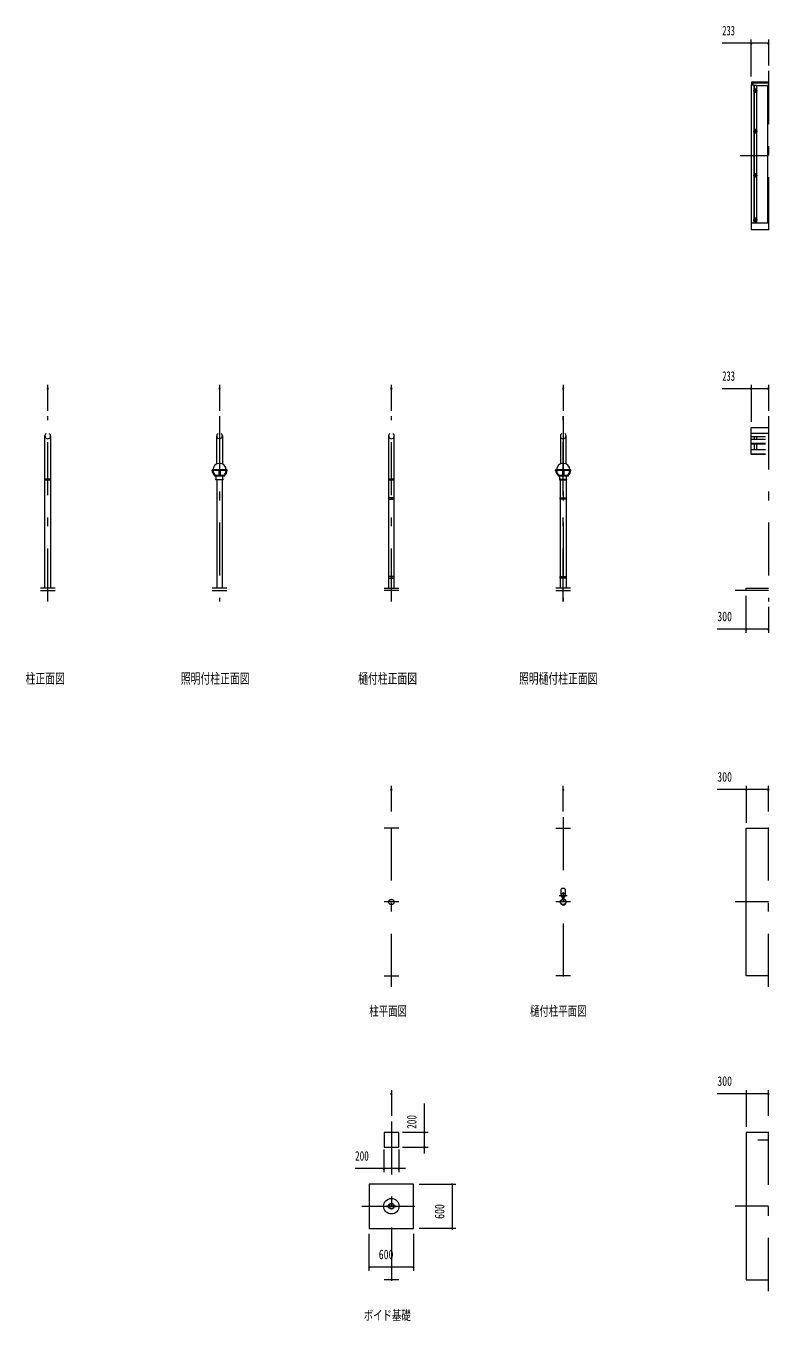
# Model space of a CAD drawing. Units: millimetres, scale not verified. Extents: x -25778 to 25782, y -10500 to 10500.
# Drawn here: x -25778 to -15701, y -8113 to 9448 of the extents above; entities that cross this region are included whole.
import ezdxf
from ezdxf.enums import TextEntityAlignment as Align

# ---------------------------------------------------------------- set-up
doc = ezdxf.new("R2010")
doc.units = ezdxf.units.MM
doc.header["$LTSCALE"] = 60
doc.linetypes.add('USER3', pattern=[24, 12, -5, 2, -5])
for name, color, linetype, lineweight in [('0-0_0', 7, 'Continuous', 18), ('0-2_1-0BOLD', 7, 'Continuous', 18), ('0-3_1-2CENTER', 3, 'USER3', 18), ('0-4_1-4THIN', 4, 'Continuous', 18), ('0-5_1-5DIM', 3, 'Continuous', 18)]:
    doc.layers.add(name, color=color, linetype=linetype, lineweight=lineweight)
doc.styles.add('ＭＳ ゴシック', font='')
doc.styles.get('ＭＳ ゴシック').set_extended_font_data('MS Gothic')

# ---------------------------------------------------------------- blocks, each defined once
blk = doc.blocks.new('ledl')
at = {"layer": '0-0_0'}
for p, q in [((14388.17, 13926.97), (14183.17, 13926.97)), ((14183.17, 13920.97), (14183.17, 13926.97)), ((14276.67, 13920.97), (14183.17, 13920.97)), ((14276.67, 13920.97), (14276.67, 13856.97)), ((14288.67, 13920.97), (14282.67, 13920.97)), ((14282.67, 13920.97), (14282.67, 13856.97)), ((14288.67, 13920.97), (14288.67, 13856.97)), ((14388.17, 13920.97), (14294.67, 13920.97)), ((14294.67, 13920.97), (14294.67, 13856.97)), ((14388.17, 13920.97), (14388.17, 13926.97)), ((14215.67, 13846.97), (14355.67, 13846.97)), ((14240.67, 13796.97), (14240.67, 13846.97)), ((14240.67, 13796.97), (14330.67, 13796.97)), ((14330.67, 13796.97), (14330.67, 13846.97)), ((14355.67, 13846.97), (14355.67, 13856.97))]:
    blk.add_line(p, q, dxfattribs=at)
blk.add_lwpolyline([(14215.67, 13846.97), (14215.67, 13856.97), (14355.67, 13856.97)], dxfattribs=at)
for start, end in [(0, 180), (183.82255, 231.05756), (308.94244, 356.17745)]:
    blk.add_arc((14285.67, 13926.97), 90, start, end, dxfattribs=at)
for centre, major_axis, start_param, end_param in [((14285.67, 13926.97), (102.47, 6.5), 3.13629226, 3.90348569), ((14293.67, 13926.97), (102.47, 6.5), 3.13629226, 3.90348569), ((14277.67, 13926.97), (-102.47, 6.5), 2.37969962, 3.14689305), ((14285.67, 13926.97), (-102.47, 6.5), 2.37969962, 3.14689305)]:
    blk.add_ellipse(centre, major_axis=major_axis, ratio=0.92312, start_param=start_param, end_param=end_param, dxfattribs=at)

msp = doc.modelspace()

# ---------------------------------------------------------------- linework, layer by layer
at = {"layer": '0-2_1-0BOLD'}
for p, q in [((-15927.96, 8687.83), (-15927.96, 8642.98)), ((-15710.96, 8672.84), (-15927.96, 8672.84)), ((-15710.96, 6774.32), (-15943.96, 6774.32)), ((-25519.76, 1824.83), (-25519.76, 3889.4)), ((-25443.46, 3889.4), (-25443.46, 1824.83)), ((-23190.03, 3508.65), (-23190.03, 3889.4)), ((-23113.73, 3889.4), (-23113.73, 3508.65)), ((-20860.29, 3889.4), (-20860.29, 3050.43)), ((-20783.99, 3050.43), (-20783.99, 3889.4)), ((-18530.55, 3889.4), (-18530.55, 3508.65)), ((-18454.25, 3508.65), (-18454.25, 3889.4)), ((-15710.96, 3921.37), (-15943.96, 3921.37)), ((-15943.96, 3880.18), (-15749.11, 3880.18)), ((-15749.11, 3876.63), (-15943.96, 3876.63)), ((-15943.96, 3844.42), (-15749.11, 3844.42)), ((-15749.11, 3785.59), (-15943.96, 3785.59)), ((-15943.96, 3779.69), (-15749.11, 3779.69)), ((-15749.11, 3701.97), (-15943.96, 3701.97)), ((-15943.96, 3644.33), (-15749.11, 3644.33)), ((-25519.76, 3294.83), (-25443.46, 3294.83)), ((-25448.46, 3302.83), (-25514.76, 3302.83)), ((-23190.03, 3294.83), (-23190.03, 1824.83)), ((-23113.73, 1824.83), (-23113.73, 3294.83)), ((-20860.29, 3294.83), (-20783.99, 3294.83)), ((-20788.99, 3302.83), (-20855.29, 3302.83)), ((-18530.55, 3050.43), (-18530.55, 3294.83)), ((-18454.25, 3294.83), (-18454.25, 3050.43)), ((-20860.29, 3030.43), (-20860.29, 1981.32)), ((-20825.99, 3050.43), (-20825.99, 3030.43)), ((-20825.99, 3040.43), (-20818.29, 3040.43)), ((-20818.29, 3030.43), (-20818.29, 3050.43)), ((-20783.99, 1981.32), (-20783.99, 3030.43)), ((-18530.55, 1981.32), (-18530.55, 3030.43)), ((-18496.26, 3050.43), (-18496.26, 3030.43)), ((-18496.26, 3040.43), (-18488.55, 3040.43)), ((-18488.55, 3030.43), (-18488.55, 3050.43)), ((-18454.26, 3030.43), (-18454.26, 1981.32)), ((-20860.29, 1961.32), (-20860.29, 1824.83)), ((-20825.99, 1961.32), (-20825.99, 1981.32)), ((-20825.99, 1971.32), (-20818.29, 1971.32)), ((-20818.29, 1981.32), (-20818.29, 1961.32)), ((-20783.99, 1824.83), (-20783.99, 1961.32)), ((-18530.55, 1824.83), (-18530.55, 1961.32)), ((-18496.26, 1981.32), (-18496.26, 1961.32)), ((-18496.26, 1971.32), (-18488.55, 1971.32)), ((-18488.55, 1961.32), (-18488.55, 1981.32)), ((-18454.25, 1961.32), (-18454.25, 1824.83)), ((-25381.61, 1824.83), (-25581.61, 1824.83)), ((-25581.61, 1794.83), (-25381.61, 1794.83)), ((-23051.87, 1824.83), (-23251.87, 1824.83)), ((-23251.87, 1794.83), (-23051.87, 1794.83)), ((-20922.14, 1824.83), (-20722.14, 1824.83)), ((-20722.14, 1794.83), (-20922.14, 1794.83)), ((-18392.4, 1824.83), (-18592.41, 1824.83)), ((-18592.41, 1794.83), (-18392.4, 1794.83)), ((-15710.96, 1794.83), (-16160.96, 1794.83)), ((-20722.14, -1430.17), (-20922.14, -1430.17)), ((-18592.41, -1430.17), (-18392.4, -1430.17)), ((-18519.91, -2330.65), (-18519.91, -2255.13)), ((-18464.91, -2255.13), (-18464.91, -2330.65)), ((-18497.01, -2368.9), (-18497.01, -2390.68)), ((-18495.41, -2392.13), (-18495.41, -2367.5)), ((-18489.41, -2367.5), (-18489.41, -2392.13)), ((-18487.81, -2390.68), (-18487.81, -2368.9)), ((-20922.14, -3430.17), (-20722.14, -3430.17)), ((-18392.4, -3430.17), (-18592.41, -3430.17)), ((-20722.14, -5555.16), (-20922.14, -5555.16)), ((-20922.14, -5555.17), (-20922.14, -5755.17)), ((-20859.73, -6561.66), (-20887.14, -6561.66)), ((-20856.89, -6548.66), (-20787.39, -6548.66)), ((-20787.39, -6561.66), (-20856.89, -6561.66)), ((-20722.14, -7555.16), (-20922.14, -7555.16))]:
    msp.add_line(p, q, dxfattribs=at)
for points in [[(-15903.96, 6774.32), (-15903.96, 8642.98), (-15943.96, 8642.98), (-15943.96, 6687.83), (-15710.96, 6687.83)], [(-15933.96, 8642.98), (-15933.96, 8687.83), (-15710.96, 8687.83)], [(-15749.11, 3636), (-15943.96, 3636), (-15943.96, 4005.03), (-15710.96, 4005.03)], [(-16010.96, 1794.83), (-16010.96, 1824.83), (-15710.96, 1824.83)], [(-15710.96, -3430.17), (-16010.95, -3430.17), (-16010.95, -1430.17), (-15710.96, -1430.17)], [(-20922.14, -5755.17), (-20722.14, -5755.17), (-20722.14, -5555.17)], [(-15710.96, -5555.16), (-16010.95, -5555.16), (-16010.95, -7555.16), (-15710.96, -7555.16)], [(-20887.14, -6561.66), (-20887.14, -6548.66), (-20859.73, -6548.66)], [(-20784.55, -6548.66), (-20757.14, -6548.66), (-20757.14, -6561.66), (-20784.55, -6561.66)]]:
    msp.add_lwpolyline(points, dxfattribs=at)
for points in [[(-23101.88, 3294.83), (-23201.88, 3294.83), (-23201.88, 3297.13), (-23101.88, 3297.13)], [(-18542.41, 3294.83), (-18442.41, 3294.83), (-18442.41, 3297.13), (-18542.41, 3297.13)], [(-20861.89, 3050.43), (-20861.89, 3030.43), (-20782.39, 3030.43), (-20782.39, 3050.43)], [(-18532.15, 3030.43), (-18532.15, 3050.43), (-18452.66, 3050.43), (-18452.66, 3030.43)], [(-20861.89, 1981.32), (-20861.89, 1961.32), (-20782.39, 1961.32), (-20782.39, 1981.32)], [(-18532.15, 1961.32), (-18532.15, 1981.32), (-18452.66, 1981.32), (-18452.66, 1961.32)], [(-21122.14, -6855.16), (-20522.14, -6855.16), (-20522.14, -6255.17), (-21122.14, -6255.17)]]:
    msp.add_lwpolyline(points, close=True, dxfattribs=at)
for centre, radius in [((-15885.96, 8570.45), 10), ((-15885.96, 8020.76), 10), ((-15885.96, 7422.97), 10), ((-15885.96, 6819.26), 10), ((-20822.14, -2430.17), 38.15), ((-20822.14, -2430.17), 35.35), ((-18492.41, -2430.17), 38.15), ((-18492.41, -2430.17), 35.35), ((-18492.41, -2340.17), 27.5), ((-18492.41, -2308.81), 2.25), ((-18492.41, -2472.16), 2.25), ((-20822.14, -6555.16), 105), ((-20822.14, -6555.16), 38.15), ((-20822.14, -6555.16), 35.35)]:
    msp.add_circle(centre, radius, dxfattribs=at)
for centre, radius, start, end in [((-25481.61, 3889.4), 38.15, 123.05154, 56.94846), ((-23151.88, 3889.4), 38.15, 123.05154, 56.94846), ((-20822.14, 3889.4), 38.15, 123.05154, 56.94846), ((-18492.41, 3889.4), 38.15, 123.05154, 56.94846), ((-25514.76, 3297.83), 5, 90, 180), ((-25448.46, 3297.83), 5, 0, 90), ((-20855.29, 3297.83), 5, 90, 180), ((-20788.99, 3297.83), 5, 0, 90), ((-18492.41, -2290.62), 44.9, 52.23546, 127.76454), ((-18492.41, -2430.17), 39.75, 96.64514, 265.61671), ((-18492.41, -2340.17), 29.1, 95.93016, 260.90512), ((-18492.41, -2357.57), 44.9, 109.58864, 127.76454), ((-18492.41, -2308.81), 3.85, 321.34222, 270), ((-18492.41, -2340.17), 29.1, 279.09488, 90), ((-18492.41, -2430.17), 39.75, 270, 83.35486), ((-18492.41, -2357.57), 44.9, 52.23546, 70.41136), ((-18492.41, -2472.16), 3.85, 90, 37.90752)]:
    msp.add_arc(centre, radius, start, end, dxfattribs=at)
at = {"layer": '0-3_1-2CENTER'}
for p, q in [((-15710.96, 8837.84), (-15710.96, 6537.83)), ((-15915.96, 8570.45), (-15855.96, 8570.45)), ((-15885.96, 8540.44), (-15885.96, 8600.44)), ((-15915.96, 8020.76), (-15855.96, 8020.76)), ((-15885.96, 7990.75), (-15885.96, 8050.75)), ((-15710.96, 7687.84), (-16093.96, 7687.84)), ((-15915.96, 7422.97), (-15855.96, 7422.97)), ((-15885.96, 7392.96), (-15885.96, 7452.97)), ((-15885.96, 6789.26), (-15885.96, 6849.26)), ((-15915.96, 6819.26), (-15855.96, 6819.26)), ((-25481.61, 1644.83), (-25481.61, 4155.03)), ((-23151.87, 4155.03), (-23151.87, 1644.83)), ((-20822.14, 1644.83), (-20822.14, 4155.03)), ((-18492.41, 1644.83), (-18492.41, 4155.03)), ((-18492.4, 4154.84), (-18492.4, 1644.83)), ((-15710.96, 4155.03), (-15710.96, 1644.83)), ((-20822.14, -3580.16), (-20822.14, -1280.17)), ((-18492.41, -1280.17), (-18492.41, -3580.16)), ((-15710.96, -3580.16), (-15710.96, -1280.17)), ((-20722.14, -2430.17), (-20922.14, -2430.17)), ((-18392.4, -2430.17), (-18592.41, -2430.17)), ((-18547.41, -2340.17), (-18437.41, -2340.17)), ((-18481.64, -2379.84), (-18503.17, -2379.84)), ((-15710.96, -2430.17), (-16160.95, -2430.17)), ((-20822.14, -5405.17), (-20822.14, -7705.16)), ((-15710.96, -7705.16), (-15710.96, -5405.17)), ((-15852.38, -5655.17), (-15710.96, -5655.17)), ((-21222.14, -6555.16), (-20422.14, -6555.16)), ((-15710.96, -6555.16), (-16160.95, -6555.16))]:
    msp.add_line(p, q, dxfattribs=at)
at = {"layer": '0-4_1-4THIN'}
for p, q in [((-15903.96, 8638.73), (-15898.46, 8638.73)), ((-15898.46, 6774.32), (-15898.46, 8642.98)), ((-15873.46, 8638.73), (-15723.46, 8638.73)), ((-15723.46, 8642.98), (-15723.46, 6774.32)), ((-15723.46, 8642.98), (-15710.96, 8642.98)), ((-15898.47, 3844.42), (-15898.47, 3876.63)), ((-15873.47, 3876.63), (-15873.47, 3844.42)), ((-15898.47, 3701.97), (-15898.47, 3779.69)), ((-15873.47, 3779.69), (-15873.47, 3701.97))]:
    msp.add_line(p, q, dxfattribs=at)
msp.add_lwpolyline([(-15898.46, 8642.98), (-15873.46, 8642.98), (-15873.46, 6774.32)], dxfattribs=at)
at = {"layer": '0-5_1-5DIM'}
for p, q in [((-15710.96, 9212.64), (-16336.46, 9212.64)), ((-15933.96, 9212.64), (-15953.96, 9212.64)), ((-15943.96, 8762.64), (-15943.96, 9262.64)), ((-15700.96, 9212.64), (-15720.96, 9212.64)), ((-15710.96, 9262.64), (-15710.96, 8912.64)), ((-25481.61, 4229.83), (-25481.61, 4579.84)), ((-23151.87, 4579.84), (-23151.87, 4229.83)), ((-20822.14, 4229.83), (-20822.14, 4579.84)), ((-18492.4, 4579.84), (-18492.4, 4229.83)), ((-15943.96, 4579.84), (-15943.96, 4079.84)), ((-15710.96, 4579.84), (-15710.96, 4229.83)), ((-25471.61, 4529.84), (-25491.61, 4529.84)), ((-23141.88, 4529.84), (-23161.88, 4529.84)), ((-20812.14, 4529.84), (-20832.14, 4529.84)), ((-18482.4, 4529.84), (-18502.4, 4529.84)), ((-16336.46, 4529.84), (-15710.96, 4529.84)), ((-15933.96, 4529.84), (-15953.96, 4529.84)), ((-15700.96, 4529.84), (-15720.96, 4529.84)), ((-16010.96, 1219.83), (-16010.96, 1719.83)), ((-15710.96, 1569.83), (-15710.96, 1219.83)), ((-15710.96, 1269.83), (-16403.46, 1269.83)), ((-16000.96, 1269.83), (-16020.96, 1269.83)), ((-15700.96, 1269.83), (-15720.96, 1269.83)), ((-20822.14, -1205.17), (-20822.14, -855.17)), ((-18492.41, -1205.17), (-18492.41, -855.17)), ((-16010.95, -855.17), (-16010.95, -1355.17)), ((-15710.96, -1205.17), (-15710.96, -855.17)), ((-20812.14, -905.17), (-20832.14, -905.17)), ((-18482.41, -905.17), (-18502.41, -905.17)), ((-15710.96, -905.17), (-16403.46, -905.17)), ((-16000.95, -905.17), (-16020.95, -905.17)), ((-15700.96, -905.17), (-15720.96, -905.17)), ((-20812.14, -5030.16), (-20832.14, -5030.16)), ((-20822.14, -4980.16), (-20822.14, -5330.16)), ((-15710.96, -5030.17), (-16403.46, -5030.17)), ((-16000.95, -5030.17), (-16020.95, -5030.17)), ((-16010.95, -4980.16), (-16010.95, -5480.16)), ((-15700.96, -5030.17), (-15720.96, -5030.17)), ((-15710.96, -5330.16), (-15710.96, -4980.16)), ((-20375.12, -5841.33), (-20375.12, -5162.67)), ((-20325.12, -5555.17), (-20672, -5555.17)), ((-20365.12, -5555.17), (-20385.12, -5555.17)), ((-20922.14, -6094.46), (-20922.14, -5784.04)), ((-20722.14, -5784.04), (-20722.14, -6094.46)), ((-20672, -5755.17), (-20325.12, -5755.17)), ((-20365.12, -5755.17), (-20385.12, -5755.17)), ((-20630.34, -6044.46), (-21314.64, -6044.46)), ((-20912.14, -6044.46), (-20932.14, -6044.46)), ((-20712.14, -6044.46), (-20732.14, -6044.46)), ((-20447.14, -6255.17), (-19947.14, -6255.17)), ((-19987.14, -6255.17), (-20007.14, -6255.17)), ((-19997.14, -6255.17), (-19997.14, -6855.16)), ((-21122.14, -7430.17), (-21122.14, -6930.17)), ((-20522.14, -6930.17), (-20522.14, -7430.17)), ((-19947.14, -6855.16), (-20447.14, -6855.16)), ((-19987.14, -6855.17), (-20007.14, -6855.17)), ((-21112.14, -7380.17), (-21132.14, -7380.17)), ((-20522.14, -7380.17), (-21122.14, -7380.17)), ((-20512.14, -7380.17), (-20532.14, -7380.17))]:
    msp.add_line(p, q, dxfattribs=at)
for centre in [(-15943.96, 9212.64), (-15710.96, 9212.64), (-25481.61, 4529.84), (-23151.88, 4529.84), (-20822.14, 4529.84), (-18492.4, 4529.84), (-15943.96, 4529.84), (-15710.96, 4529.84), (-16010.96, 1269.83), (-15710.96, 1269.83), (-20822.14, -905.17), (-18492.41, -905.17), (-16010.95, -905.17), (-15710.96, -905.17), (-20822.14, -5030.16), (-16010.95, -5030.17), (-15710.96, -5030.17), (-20375.12, -5555.17), (-20375.12, -5755.17), (-20922.14, -6044.46), (-20722.14, -6044.46), (-19997.14, -6255.17), (-19997.14, -6855.17), (-21122.14, -7380.17), (-20522.14, -7380.17)]:
    msp.add_arc(centre, 10, 180, 0, dxfattribs=at)

# ---------------------------------------------------------------- block references
at = {"layer": '0-0_0'}
for p in [(-37437.55, -10499.84), (-32778.08, -10499.84)]:
    msp.add_blockref('ledl', p, dxfattribs=at)

# ---------------------------------------------------------------- texts
at = {"layer": '0-5_1-5DIM', "color": 7, "style": 'ＭＳ ゴシック'}
for s, height, width, p in [('233', 130.2, 0.65, (-16336.46, 9280.41)), ('233', 130.2, 0.65, (-16336.46, 4597.6)), ('300', 130.2, 0.75, (-16403.46, 1337.6)), ('柱正面図', 139.3, 0.7, (-25781.61, 488.83)), ('照明付柱正面図', 139.3, 0.7, (-23676.87, 488.83)), ('樋付柱正面図', 139.3, 0.7, (-21272.14, 488.83)), ('照明樋付柱正面図', 139.3, 0.7, (-19092.4, 488.83)), ('300', 130.2, 0.75, (-16403.46, -837.4)), ('柱平面図', 130.2, 0.7, (-21122.14, -4012.4)), ('樋付柱平面図', 130.2, 0.7, (-18942.4, -4012.4)), ('300', 130.2, 0.75, (-16403.46, -4962.4)), ('200', 130.2, 0.7, (-21314.64, -5976.7)), ('600', 130.2, 0.75, (-20993.39, -7312.4)), ('ボイド基礎', 130.2, 0.7, (-21197.14, -8137.4))]:
    msp.add_text(s, height=height, dxfattribs=dict(at, width=width)).set_placement(p, align=Align.BOTTOM_LEFT)
for s, width, p in [('200', 0.7, (-20442.88, -5505.17)), ('600', 0.75, (-20064.9, -6726.42))]:
    msp.add_text(s, height=130.2, rotation=90, dxfattribs=dict(at, width=width)).set_placement(p, align=Align.BOTTOM_LEFT)

doc.saveas('drawing.dxf')
